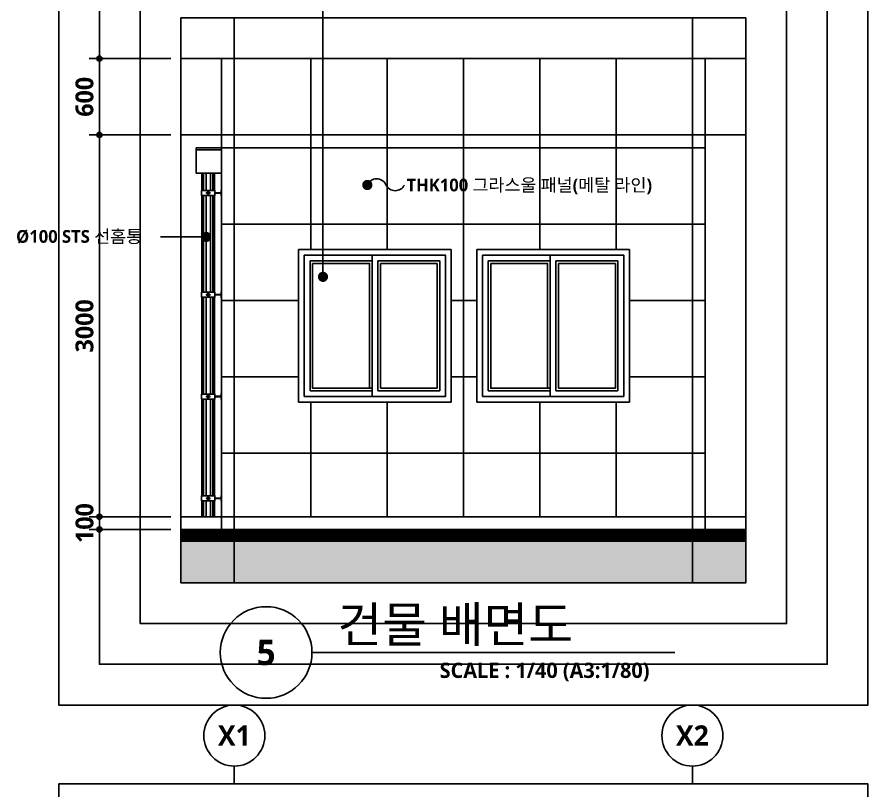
# Model space of a CAD drawing. Header units: millimetres. Extents: x 0 to 33600, y 0 to 23760.
# Drawn here: x 11227 to 17915, y 8146 to 14228 of the extents above; entities that cross this region are included whole.
import ezdxf
from ezdxf.enums import TextEntityAlignment as Align

# ---------------------------------------------------------------- set-up
doc = ezdxf.new("R2010")
doc.units = ezdxf.units.MM
doc.header["$LTSCALE"] = 100
doc.layers.get('Defpoints').update_dxf_attribs({"color": 153})
for name, color, linetype in [('A-ANNO-LEAD', 4, 'Continuous'), ('A-ANNO-TEXT1', 7, 'Continuous'), ('A-ANNO-TITL', 7, 'Continuous'), ('A-ELEV-250', 250, 'Continuous'), ('A-ELEV-OUT2', 3, 'Continuous'), ('A-SECT-SOIL-PAT1', 253, 'Continuous'), ('A-ST-AXIS-BUB', 7, 'Continuous'), ('A-ST-AXIS-DIM', 7, 'Continuous'), ('AA-XXXX-TXT1', 2, 'Continuous'), ('CEN', 1, 'Continuous'), ('CON', 2, 'Continuous'), ('DE-BOLT', 252, 'Continuous'), ('DE-DOWNSPOUT', 4, 'Continuous'), ('WID', 4, 'Continuous')]:
    doc.layers.add(name, color=color, linetype=linetype)
doc.layers.add('G(그리드1)', color=185, linetype='Continuous', plot=False)
doc.styles.add('SH_대대리576', font='NanumGothicBold.ttf')
doc.dimstyles.new('SHP 75', dxfattribs={"dimscale": 40, "dimtxt": 3.5, "dimasz": 1, "dimexe": 2, "dimexo": 2, "dimgap": 1, "dimtad": 1, "dimdec": 0, "dimzin": 0, "dimdsep": 46, "dimtxsty": 'SH_대대리576', "dimblk": 'DIMDOT', "dimcen": 0.09, "dimclrd": 256, "dimclre": 256, "dimclrt": 3, "dimadec": 0, "dimazin": 1, "dimtfac": 1, "dimtdec": 0, "dimtix": 1, "dimtmove": 2, "dimatfit": 0, "dimldrblk": 'DIMDOT', "dimfxl": 1, "dimtfillclr": 3, "dimtolj": 1, "dimtzin": 0, "dimlwd": -1, "dimlwe": -1, "dimarcsym": 0})

# ---------------------------------------------------------------- blocks, each defined once
blk = doc.blocks.new('*U9501')
at = {"layer": 'WID', "color": 0}
for p, q in [((3421.8, 2026.5), (2221.8, 2026.5)), ((2221.8, 2026.5), (2221.8, 826.5)), ((3421.8, 826.5), (3421.8, 2026.5)), ((2221.8, 826.5), (3421.8, 826.5))]:
    blk.add_line(p, q, dxfattribs=at)
at = {"layer": 'WID', "color": 106}
for p, q in [((2799.3, 1981.5), (2266.8, 1981.5)), ((2266.8, 1981.5), (2266.8, 871.5)), ((3376.8, 871.5), (3376.8, 1981.5)), ((2311.8, 916.5), (2311.8, 1936.5)), ((2311.8, 1936.5), (2799.3, 1936.5)), ((3331.8, 1936.5), (2844.3, 1936.5)), ((2844.3, 1936.5), (2844.3, 916.5)), ((3331.8, 916.5), (3331.8, 1936.5)), ((2266.8, 871.5), (2799.3, 871.5)), ((2799.3, 916.5), (2311.8, 916.5)), ((2844.3, 916.5), (3331.8, 916.5))]:
    blk.add_line(p, q, dxfattribs=at)
at = {"layer": 'WID', "color": 8}
for p, q in [((2331.8, 936.5), (2331.8, 1916.5)), ((2864.3, 1916.5), (3311.8, 1916.5)), ((2864.3, 1916.5), (2864.3, 936.5)), ((3311.8, 936.5), (3311.8, 1916.5)), ((2799.3, 936.5), (2331.8, 936.5)), ((3311.8, 936.5), (2864.3, 936.5))]:
    blk.add_line(p, q, dxfattribs=at)
at = {"layer": 'WID', "color": 106}
blk.add_lwpolyline([(2799.3, 1981.5), (3376.8, 1981.5), (3376.8, 871.5), (2799.3, 871.5)], close=True, dxfattribs=at)
at = {"layer": 'WID', "color": 8}
blk.add_lwpolyline([(2331.8, 1916.5), (2779.3, 1916.5), (2779.3, 936.5), (2331.8, 936.5)], close=True, dxfattribs=at)
blk = doc.blocks.new('DIMDOT')
at = {"color": 0}
blk.add_line((-2, 0), (2, 0), dxfattribs=at)
for radius in [0.5, 0.25]:
    blk.add_circle((0, 0), radius, dxfattribs=at)
blk = doc.blocks.new('*D9523')
at = {"layer": 'A-ST-AXIS-DIM'}
for p, q in [((11874.6, 10341.4), (11874.6, 10381.4)), ((12434.6, 10301.4), (11794.6, 10301.4)), ((11874.6, 10301.4), (11874.6, 10201.4)), ((12434.6, 10201.4), (11794.6, 10201.4)), ((11874.6, 10161.4), (11874.6, 10121.4))]:
    blk.add_line(p, q, dxfattribs=at)
at = {"layer": 'Defpoints', "color": 0}
for p in [(12514.6, 10301.4), (11874.6, 10201.4), (12514.6, 10201.4)]:
    blk.add_point(p, dxfattribs=at)
at = {"layer": 'A-ST-AXIS-DIM', "linetype": 'ByBlock', "xscale": 40, "yscale": 40, "zscale": 40}
for p, rotation in [((11874.6, 10301.4), 270), ((11874.6, 10201.4), 90)]:
    blk.add_blockref('DIMDOT', p, dxfattribs=dict(at, rotation=rotation))
at = {"layer": 'A-ST-AXIS-DIM', "color": 3, "insert": (11757.8, 10251.4), "char_height": 140, "attachment_point": 5, "rotation": 90, "style": 'SH_대대리576'}
blk.add_mtext('\\A1;100', dxfattribs=at)
blk = doc.blocks.new('*D9524')
at = {"layer": 'A-ST-AXIS-DIM'}
for p, q in [((12434.6, 13301.4), (11794.6, 13301.4)), ((11874.6, 10341.4), (11874.6, 13261.4)), ((12434.6, 10301.4), (11794.6, 10301.4))]:
    blk.add_line(p, q, dxfattribs=at)
at = {"layer": 'Defpoints', "color": 0}
for p in [(11874.6, 13301.4), (12514.6, 13301.4), (12514.6, 10301.4)]:
    blk.add_point(p, dxfattribs=at)
at = {"layer": 'A-ST-AXIS-DIM', "linetype": 'ByBlock', "xscale": 40, "yscale": 40, "zscale": 40}
for p, rotation in [((11874.6, 13301.4), 90), ((11874.6, 10301.4), 270)]:
    blk.add_blockref('DIMDOT', p, dxfattribs=dict(at, rotation=rotation))
at = {"layer": 'A-ST-AXIS-DIM', "color": 3, "insert": (11757.4, 11801.4), "char_height": 140, "attachment_point": 5, "rotation": 90, "style": 'SH_대대리576'}
blk.add_mtext('\\A1;3000', dxfattribs=at)
blk = doc.blocks.new('*D9525')
at = {"layer": 'A-ST-AXIS-DIM'}
for p, q in [((12434.6, 13901.4), (11794.6, 13901.4)), ((11874.6, 13861.4), (11874.6, 13341.4)), ((12434.6, 13301.4), (11794.6, 13301.4))]:
    blk.add_line(p, q, dxfattribs=at)
at = {"layer": 'Defpoints', "color": 0}
for p in [(12514.6, 13901.4), (11874.6, 13301.4), (12514.6, 13301.4)]:
    blk.add_point(p, dxfattribs=at)
at = {"layer": 'A-ST-AXIS-DIM', "linetype": 'ByBlock', "xscale": 40, "yscale": 40, "zscale": 40}
for p, rotation in [((11874.6, 13901.4), 90), ((11874.6, 13301.4), 270)]:
    blk.add_blockref('DIMDOT', p, dxfattribs=dict(at, rotation=rotation))
at = {"layer": 'A-ST-AXIS-DIM', "color": 3, "insert": (11757.4, 13601.4), "char_height": 140, "attachment_point": 5, "rotation": 90, "style": 'SH_대대리576'}
blk.add_mtext('\\A1;600', dxfattribs=at)
blk = doc.blocks.new('*D9526')
at = {"layer": 'A-ST-AXIS-DIM'}
for p, q in [((12934.6, 14301.4), (12934.6, 14941.4)), ((16534.6, 14301.4), (16534.6, 14941.4)), ((16494.6, 14861.4), (12974.6, 14861.4))]:
    blk.add_line(p, q, dxfattribs=at)
at = {"layer": 'Defpoints', "color": 0}
for p in [(12934.6, 14861.4), (12934.6, 14221.4), (16534.6, 14221.4)]:
    blk.add_point(p, dxfattribs=at)
at = {"layer": 'A-ST-AXIS-DIM', "linetype": 'ByBlock', "xscale": 40, "yscale": 40, "zscale": 40, "rotation": 180}
blk.add_blockref('DIMDOT', (12934.6, 14861.4), dxfattribs=at)
at = {"layer": 'A-ST-AXIS-DIM', "linetype": 'ByBlock', "xscale": 40, "yscale": 40, "zscale": 40}
blk.add_blockref('DIMDOT', (16534.6, 14861.4), dxfattribs=at)
at = {"layer": 'A-ST-AXIS-DIM', "color": 3, "insert": (14734.6, 14978.7), "char_height": 140, "attachment_point": 5, "style": 'SH_대대리576'}
blk.add_mtext('\\A1;3600', dxfattribs=at)
blk = doc.blocks.new('*U9027')
at = {"layer": 'A-ANNO-TITL'}
blk.add_line((0, 0), (3566.4, 0), dxfattribs=at)
blk.add_circle((-450, 0), 450, dxfattribs=at)
at = {"layer": 'AA-XXXX-TXT1', "style": 'SH_대대리576'}
blk.add_attdef('DWG.TITLE', (250, 100), '', height=350, dxfattribs=at)
at = {"layer": 'AA-XXXX-TXT1', "color": 7, "style": 'SH_대대리576'}
blk.add_attdef('NO1', text='', height=300, dxfattribs=at).set_placement((-450, 0), align=Align.MIDDLE)
at = {"layer": 'AA-XXXX-TXT1', "style": 'SH_대대리576'}
blk.add_attdef('SCALE', text='', height=150, dxfattribs=at).set_placement((3316.4, -100), align=Align.TOP_RIGHT)
blk = doc.blocks.new('A-ST-AXIS-BUB-1')
at = {"layer": 'A-ST-AXIS-BUB', "color": 11}
blk.add_line((0, 350), (0, 0), dxfattribs=at)
blk.add_circle((0, 950), 600, dxfattribs=at)
blk = doc.blocks.new('*X9578')
at = {"color": 0}
for p, q in [((589, 373), (597, 374)), ((589, 370), (598, 372)), ((590, 369), (598, 370))]:
    blk.add_line(p, q, dxfattribs=at)
blk = doc.blocks.new('G$C35AC3E02')
at = {"layer": 'DE-BOLT'}
for p, q in [((89.9, 2544.3), (87.9, 2544.3)), ((121.8, 2544.3), (91.8, 2544.3)), ((108, 2547.3), (102, 2547.3)), ((113.6, 2547), (109.7, 2547)), ((113.6, 2541.6), (109.7, 2541.6)), ((89.9, 1744.3), (87.9, 1744.3)), ((121.8, 1744.3), (91.8, 1744.3)), ((108, 1747.3), (102, 1747.3)), ((113.6, 1747), (109.7, 1747)), ((113.6, 1741.6), (109.7, 1741.6)), ((89.9, 944.3), (87.9, 944.3)), ((121.8, 944.3), (91.8, 944.3)), ((108, 947.3), (102, 947.3)), ((113.6, 947), (109.7, 947)), ((113.6, 941.6), (109.7, 941.6)), ((89.9, 144.3), (87.9, 144.3)), ((121.8, 144.3), (91.8, 144.3)), ((108, 147.3), (102, 147.3)), ((113.6, 147), (109.7, 147)), ((113.6, 141.6), (109.7, 141.6))]:
    blk.add_line(p, q, dxfattribs=at)
for points in [[(101, 2539.6), (100.3, 2539), (96.3, 2539), (95.7, 2539.6), (95.7, 2549), (96.3, 2549.6), (100.3, 2549.6), (101, 2549)], [(96.4, 2547), (100.3, 2547)], [(96.4, 2541.6), (100.3, 2541.6)], [(109, 2539.6), (109.7, 2539), (113.7, 2539), (114.3, 2539.6), (114.3, 2549), (113.7, 2549.6), (109.7, 2549.6), (109, 2549)], [(114.3, 2541.3), (117, 2541.3), (117.7, 2542), (117.7, 2546.6), (117, 2547.3), (114.3, 2547.3)], [(108, 2541.3), (102, 2541.3)], [(101, 1739.6), (100.3, 1739), (96.3, 1739), (95.7, 1739.6), (95.7, 1749), (96.3, 1749.6), (100.3, 1749.6), (101, 1749)], [(96.4, 1747), (100.3, 1747)], [(96.4, 1741.6), (100.3, 1741.6)], [(108, 1741.3), (102, 1741.3)], [(109, 1739.6), (109.7, 1739), (113.7, 1739), (114.3, 1739.6), (114.3, 1749), (113.7, 1749.6), (109.7, 1749.6), (109, 1749)], [(114.3, 1741.3), (117, 1741.3), (117.7, 1742), (117.7, 1746.6), (117, 1747.3), (114.3, 1747.3)], [(101, 939.6), (100.3, 939), (96.3, 939), (95.7, 939.6), (95.7, 949), (96.3, 949.6), (100.3, 949.6), (101, 949)], [(96.4, 947), (100.3, 947)], [(96.4, 941.6), (100.3, 941.6)], [(108, 941.3), (102, 941.3)], [(109, 939.6), (109.7, 939), (113.7, 939), (114.3, 939.6), (114.3, 949), (113.7, 949.6), (109.7, 949.6), (109, 949)], [(114.3, 941.3), (117, 941.3), (117.7, 942), (117.7, 946.6), (117, 947.3), (114.3, 947.3)], [(101, 139.6), (100.3, 139), (96.3, 139), (95.7, 139.6), (95.7, 149), (96.3, 149.6), (100.3, 149.6), (101, 149)], [(96.4, 147), (100.3, 147)], [(96.4, 141.6), (100.3, 141.6)], [(108, 141.3), (102, 141.3)], [(109, 139.6), (109.7, 139), (113.7, 139), (114.3, 139.6), (114.3, 149), (113.7, 149.6), (109.7, 149.6), (109, 149)], [(114.3, 141.3), (117, 141.3), (117.7, 142), (117.7, 146.6), (117, 147.3), (114.3, 147.3)]]:
    blk.add_lwpolyline(points, dxfattribs=at)
for points in [[(95.7, 2549, 0.098154), (96.4, 2547, 0.258672), (96.4, 2541.6, 0.098154), (95.7, 2539.6)], [(101, 2539.6, 0.098154), (100.3, 2541.6, 0.258672), (100.3, 2547, 0.098154), (101, 2549)], [(109, 2539.6, -0.098154), (109.7, 2541.6, -0.258672), (109.7, 2547, -0.098154), (109, 2549)], [(114.3, 2549, -0.098154), (113.6, 2547, -0.258672), (113.6, 2541.6, -0.098154), (114.3, 2539.6)], [(95.7, 1749, 0.098154), (96.4, 1747, 0.258672), (96.4, 1741.6, 0.098154), (95.7, 1739.6)], [(101, 1739.6, 0.098154), (100.3, 1741.6, 0.258672), (100.3, 1747, 0.098154), (101, 1749)], [(109, 1739.6, -0.098154), (109.7, 1741.6, -0.258672), (109.7, 1747, -0.098154), (109, 1749)], [(114.3, 1749, -0.098154), (113.6, 1747, -0.258672), (113.6, 1741.6, -0.098154), (114.3, 1739.6)], [(95.7, 949, 0.098154), (96.4, 947, 0.258672), (96.4, 941.6, 0.098154), (95.7, 939.6)], [(101, 939.6, 0.098154), (100.3, 941.6, 0.258672), (100.3, 947, 0.098154), (101, 949)], [(109, 939.6, -0.098154), (109.7, 941.6, -0.258672), (109.7, 947, -0.098154), (109, 949)], [(114.3, 949, -0.098154), (113.6, 947, -0.258672), (113.6, 941.6, -0.098154), (114.3, 939.6)], [(95.7, 149, 0.098154), (96.4, 147, 0.258672), (96.4, 141.6, 0.098154), (95.7, 139.6)], [(101, 139.6, 0.098154), (100.3, 141.6, 0.258672), (100.3, 147, 0.098154), (101, 149)], [(109, 139.6, -0.098154), (109.7, 141.6, -0.258672), (109.7, 147, -0.098154), (109, 149)], [(114.3, 149, -0.098154), (113.6, 147, -0.258672), (113.6, 141.6, -0.098154), (114.3, 139.6)]]:
    blk.add_lwpolyline(points, format="xyb", dxfattribs=at)
for points in [[(101, 2537), (101, 2551.6), (102, 2551.6), (102, 2537)], [(109, 2537), (109, 2551.6), (108, 2551.6), (108, 2537)], [(101, 1737), (101, 1751.6), (102, 1751.6), (102, 1737)], [(109, 1737), (109, 1751.6), (108, 1751.6), (108, 1737)], [(101, 937), (101, 951.6), (102, 951.6), (102, 937)], [(109, 937), (109, 951.6), (108, 951.6), (108, 937)], [(101, 137), (101, 151.6), (102, 151.6), (102, 137)], [(109, 137), (109, 151.6), (108, 151.6), (108, 137)]]:
    blk.add_lwpolyline(points, close=True, dxfattribs=at)
at = {"layer": 'DE-DOWNSPOUT'}
for p, q in [((0, 2882), (200, 2882)), ((200, 2882), (200, 2900)), ((55, 2700), (55, 2564.2)), ((69, 2700), (69, 2564.2)), ((88, 2700), (88, 2564.2)), ((122, 2700), (122, 2564.2)), ((141, 2700), (141, 2564.2)), ((155, 2700), (155, 2564.2)), ((52, 2546), (2.6, 2546)), ((52, 2542.4), (2.6, 2542.4)), ((102, 2564.2), (102, 2524.2)), ((104.4, 2564.2), (104.4, 2524.2)), ((105.6, 2564.2), (105.6, 2524.2)), ((108, 2564.2), (108, 2524.2)), ((55, 2524.2), (55, 1764.2)), ((69, 2524.2), (69, 1764.2)), ((88, 2524.2), (88, 1764.2)), ((122, 2524.2), (122, 1764.2)), ((141, 2524.2), (141, 1764.2)), ((155, 2524.2), (155, 1764.2)), ((52, 1746), (2.6, 1746)), ((52, 1742.4), (2.6, 1742.4)), ((102, 1764.2), (102, 1724.2)), ((104.4, 1764.2), (104.4, 1724.2)), ((105.6, 1764.2), (105.6, 1724.2)), ((108, 1764.2), (108, 1724.2)), ((55, 1724.2), (55, 964.2)), ((69, 1724.2), (69, 964.2)), ((88, 1724.2), (88, 964.2)), ((122, 1724.2), (122, 964.2)), ((141, 1724.2), (141, 964.2)), ((155, 1724.2), (155, 964.2)), ((52, 946), (2.6, 946)), ((52, 942.4), (2.6, 942.4)), ((102, 964.2), (102, 924.2)), ((104.4, 964.2), (104.4, 924.2)), ((105.6, 964.2), (105.6, 924.2)), ((108, 964.2), (108, 924.2)), ((55, 924.2), (55, 164.2)), ((69, 924.2), (69, 164.2)), ((88, 924.2), (88, 164.2)), ((122, 924.2), (122, 164.2)), ((141, 924.2), (141, 164.2)), ((155, 924.2), (155, 164.2)), ((52, 146), (2.6, 146)), ((52, 142.4), (2.6, 142.4)), ((102, 164.2), (102, 124.2)), ((104.4, 164.2), (104.4, 124.2)), ((105.6, 164.2), (105.6, 124.2)), ((108, 164.2), (108, 124.2)), ((55, 124.2), (55, 0)), ((69, 124.2), (69, 0)), ((88, 124.2), (88, 0)), ((122, 124.2), (122, 0)), ((141, 124.2), (141, 0)), ((155, 124.2), (155, 0)), ((55, 0), (155, 0))]:
    blk.add_line(p, q, dxfattribs=at)
for points in [[(200, 2900), (0, 2900), (0, 2700), (200, 2700), (200, 2882)], [(2.6, 2542.4), (2.6, 2521), (0.6, 2521), (0.6, 2567.4), (2.6, 2567.4), (2.6, 2546)], [(2.6, 1742.4), (2.6, 1721), (0.6, 1721), (0.6, 1767.4), (2.6, 1767.4), (2.6, 1746)], [(2.6, 942.4), (2.6, 921), (0.6, 921), (0.6, 967.4), (2.6, 967.4), (2.6, 946)], [(2.6, 142.4), (2.6, 121), (0.6, 121), (0.6, 167.4), (2.6, 167.4), (2.6, 146)]]:
    blk.add_lwpolyline(points, dxfattribs=at)
for points in [[(158, 2524.2), (158, 2564.2), (52, 2564.2), (52, 2524.2)], [(158, 1724.2), (158, 1764.2), (52, 1764.2), (52, 1724.2)], [(158, 924.2), (158, 964.2), (52, 964.2), (52, 924.2)], [(158, 124.2), (158, 164.2), (52, 164.2), (52, 124.2)]]:
    blk.add_lwpolyline(points, close=True, dxfattribs=at)
at = {"layer": 'DE-BOLT', "xscale": -0.6666666666666857, "yscale": 0.6666666666666857, "zscale": 0.6666666666666857, "rotation": 270}
for p in [(-131.4, 2148.9), (-131.4, 1348.9), (-131.4, 548.9), (-131.4, -251.1)]:
    blk.add_blockref('*X9578', p, dxfattribs=at)

msp = doc.modelspace()

# ---------------------------------------------------------------- hatches: boundary and pattern name
at = {"layer": 'A-SECT-SOIL-PAT1', "transparency": 33554687}
h = msp.add_hatch(color=256, dxfattribs=at)
h.dxf.hatch_style = 1
h.paths.add_polyline_path([(12514.6, 10201.4), (16954.6, 10201.4), (16954.6, 9781.4), (12514.6, 9781.4)])

# ---------------------------------------------------------------- linework, layer by layer
for points in [[(13631.3, 12186.6), (13631.3, 14304.5), (13781.3, 14304.5)], [(12714.5, 12500), (12353.4, 12500)]]:
    msp.add_lwpolyline(points)
at = {"layer": 'A-ANNO-LEAD', "const_width": 40}
for points in [[(13979.9, 12888, 1), (13979.9, 12928, 1)], [(12714.5, 12480, -1), (12714.5, 12520, -1)], [(13631.3, 12166.6, 1), (13631.3, 12206.6, 1)]]:
    msp.add_lwpolyline(points, format="xyb", close=True, dxfattribs=at)
at = {"layer": 'A-ANNO-LEAD'}
msp.add_lwpolyline([(13979.9, 12908, -0.649769), (14126.5, 12910.1, 0.628903), (14271.2, 12908)], format="xyb", dxfattribs=at)
at = {"layer": 'A-ELEV-250'}
for p, q in [((12934.6, 12801.4), (12934.6, 13901.4)), ((13534.6, 12401.4), (13534.6, 13901.4)), ((14134.6, 12401.4), (14134.6, 13901.4)), ((14734.6, 10301.4), (14734.6, 13901.4)), ((15334.6, 12401.4), (15334.6, 13901.4)), ((15934.6, 12401.4), (15934.6, 13901.4)), ((16534.6, 10301.4), (16534.6, 13901.4)), ((12834.6, 13201.4), (16634.6, 13201.4)), ((12834.6, 13201.4), (16634.6, 13201.4)), ((12834.6, 12601.4), (16634.6, 12601.4)), ((12934.6, 10301.4), (12934.6, 12601.4)), ((12834.6, 12001.4), (13439.6, 12001.4)), ((14639.6, 12001.4), (14839.6, 12001.4)), ((16039.6, 12001.4), (16634.6, 12001.4)), ((12834.6, 11401.4), (13439.6, 11401.4)), ((14639.6, 11401.4), (14839.6, 11401.4)), ((16039.6, 11401.4), (16634.6, 11401.4)), ((13534.6, 10301.4), (13534.6, 11201.4)), ((14134.6, 10301.4), (14134.6, 11201.4)), ((15334.6, 10301.4), (15334.6, 11201.4)), ((15934.6, 10301.4), (15934.6, 11201.4)), ((12834.6, 10801.4), (16634.6, 10801.4))]:
    msp.add_line(p, q, dxfattribs=at)
at = {"layer": 'A-ELEV-OUT2'}
for p, q in [((12834.6, 13901.4), (16634.6, 13901.4)), ((12834.6, 13901.4), (12834.6, 10201.4)), ((16634.6, 13901.4), (16634.6, 10201.4))]:
    msp.add_line(p, q, dxfattribs=at)
for points in [[(12834.6, 10301.4), (16634.6, 10301.4)], [(12834.6, 10201.4), (16634.6, 10201.4)]]:
    msp.add_lwpolyline(points, dxfattribs=at)
at = {"layer": 'A-SECT-SOIL-PAT1'}
msp.add_lwpolyline([(12514.6, 10201.4), (16954.6, 10201.4), (16954.6, 9781.4), (12514.6, 9781.4)], close=True, dxfattribs=at)
at = {"layer": 'A-ST-AXIS-BUB', "color": 11}
msp.add_line((12934.6, 8341.4), (12934.6, 8201.4), dxfattribs=at)
msp.add_circle((12934.6, 8581.4), 240, dxfattribs=at)
at = {"layer": 'CEN', "ltscale": 30}
for p, q in [((12934.6, 14221.4), (12934.6, 9781.4)), ((16534.6, 14221.4), (16534.6, 9781.4)), ((12514.6, 13901.4), (16954.6, 13901.4)), ((12514.6, 13301.4), (16954.6, 13301.4)), ((12514.6, 10301.4), (16954.6, 10301.4)), ((12514.6, 10201.4), (16954.6, 10201.4))]:
    msp.add_line(p, q, dxfattribs=at)
at = {"layer": 'CON'}
for p, q in [((12834.6, 13901.4), (12834.6, 10201.4)), ((16634.6, 13901.4), (16634.6, 10201.4)), ((13439.6, 12401.4), (14639.6, 12401.4)), ((13439.6, 12401.4), (13439.6, 11201.4)), ((14639.6, 12401.4), (14639.6, 11201.4)), ((14839.6, 12401.4), (16039.6, 12401.4)), ((14839.6, 12401.4), (14839.6, 11201.4)), ((16039.6, 12401.4), (16039.6, 11201.4)), ((13439.6, 11201.4), (14639.6, 11201.4)), ((14839.6, 11201.4), (16039.6, 11201.4))]:
    msp.add_line(p, q, dxfattribs=at)
at = {"layer": 'CON', "const_width": 100}
msp.add_lwpolyline([(12514.6, 10151.4), (16954.6, 10151.4)], dxfattribs=at)
at = {"layer": 'G(그리드1)'}
for points in [[(11554.6, 15181.4), (17914.6, 15181.4), (17914.6, 8821.4), (11554.6, 8821.4)], [(11874.6, 14861.4), (17594.6, 14861.4), (17594.6, 9141.4), (11874.6, 9141.4)], [(12194.6, 14541.4), (17274.6, 14541.4), (17274.6, 9461.4), (12194.6, 9461.4)], [(12514.6, 14221.4), (16954.6, 14221.4), (16954.6, 9781.4), (12514.6, 9781.4)], [(11554.6, 1241.4), (17914.6, 1241.4), (17914.6, 8201.4), (11554.6, 8201.4)]]:
    msp.add_lwpolyline(points, close=True, dxfattribs=at)

# ---------------------------------------------------------------- block references
at = {"xscale": -1}
msp.add_blockref('G$C35AC3E02', (12834.6, 10301.4), dxfattribs=at)
ref = msp.add_blockref('*U9027', (13544.5, 9234.1), dxfattribs=dict(xscale=0.8, yscale=0.8, zscale=0.8))
ref.add_attrib('SCALE', 'SCALE : 1/40 (A3:1/80)', dxfattribs={"layer": 'A-ANNO-TITL', "height": 120, "style": 'SH_대대리576'}).set_placement((16197.6, 9154.1), align=Align.TOP_RIGHT)
ref.add_attrib('DWG.TITLE', '건물 배면도', (13744.5, 9314.1), dxfattribs={"layer": 'A-ANNO-TITL', "height": 280, "style": 'SH_대대리576'})
ref.add_attrib('NO1', '5', dxfattribs={"layer": 'A-ANNO-TITL', "color": 7, "height": 200, "style": 'SH_대대리576'}).set_placement((13184.5, 9234.1), align=Align.MIDDLE)
at = {"layer": 'A-ST-AXIS-BUB', "xscale": 0.4, "yscale": 0.4, "zscale": 0.4}
msp.add_blockref('A-ST-AXIS-BUB-1', (16534.6, 8201.4), dxfattribs=at)
at = {"layer": 'WID', "color": 3}
for p in [(11217.8, 10374.9), (12617.8, 10374.9)]:
    msp.add_blockref('*U9501', p, dxfattribs=at)

# ---------------------------------------------------------------- texts
at = {"layer": 'A-ANNO-TEXT1', "style": 'SH_대대리576'}
for s, p in [('THK100 그라스울 패널(메탈 라인)', (14287.9, 12908)), ('Ø100 STS 선홈통', (11219.2, 12504.1))]:
    msp.add_text(s, height=100, dxfattribs=at).set_placement(p, align=Align.MIDDLE_LEFT)
for s, p in [('X1', (12934.6, 8581.4)), ('X2', (16534.6, 8581.4))]:
    msp.add_text(s, height=160, dxfattribs=at).set_placement(p, align=Align.MIDDLE_CENTER)

# ---------------------------------------------------------------- dimensions: what is measured, and where the dimension line sits
at = {"layer": 'A-ST-AXIS-DIM'}
for base, p1, p2, angle, picture, middle in [((12934.6, 14861.4), (16534.6, 14221.4), (12934.6, 14221.4), 180, '*D9526', (14734.6, 14978.7)), ((11874.6, 13301.4), (12514.6, 13901.4), (12514.6, 13301.4), 270, '*D9525', (11757.4, 13601.4)), ((11874.6, 13301.4), (12514.6, 10301.4), (12514.6, 13301.4), 90, '*D9524', (11757.4, 11801.4)), ((11874.6, 10201.4), (12514.6, 10301.4), (12514.6, 10201.4), 270, '*D9523', (11757.8, 10251.4))]:
    dim = msp.add_linear_dim(base=base, p1=p1, p2=p2, angle=angle, dimstyle='SHP 75', dxfattribs=at)
    dim.commit()
    dim.dimension.update_dxf_attribs({"geometry": picture, "text_midpoint": middle})

doc.saveas('drawing.dxf')
